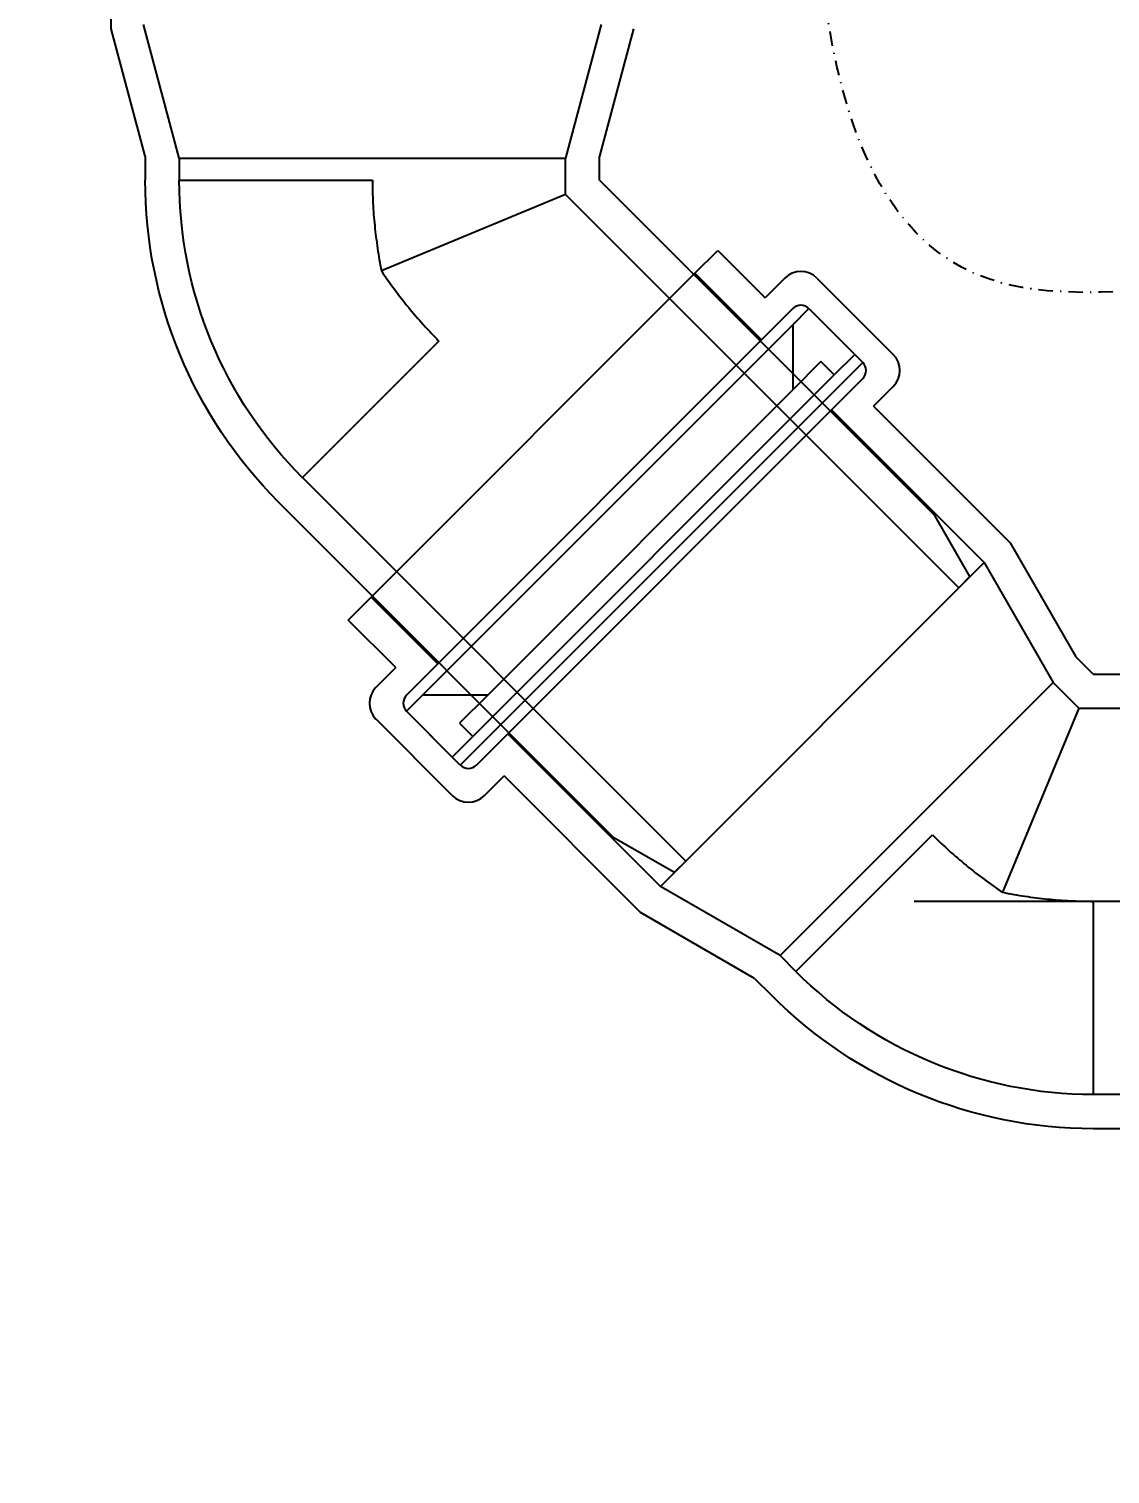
# Model space of a CAD drawing. Header units: millimetres. Extents: x 1656 to 9231, y -9236 to 5710.
# Drawn here: x 3422.4 to 3517.6, y 1864.4 to 1991.5 of the extents above; entities that cross this region are included whole.
import ezdxf

# ---------------------------------------------------------------- set-up
doc = ezdxf.new("R2010")
doc.units = ezdxf.units.MM
doc.linetypes.add('DASHDOT', pattern=[25.4, 12.7, -6.35, 0, -6.35])
doc.layers.add('01 Черновое', color=254, linetype='Continuous')
doc.styles.get("Standard").update_dxf_attribs({"font": 'arial.ttf'})
doc.dimstyles.new('ISO-25', dxfattribs={"dimtxt": 2.5, "dimasz": 2.5, "dimexe": 1.25, "dimexo": 0.625, "dimtad": 1, "dimtxsty": 'Standard', "dimcen": 2.5, "dimadec": 0, "dimazin": 0, "dimtfac": 1, "dimtmove": 0, "dimatfit": 3, "dimfxl": 1, "dimarcsym": 0})

# ---------------------------------------------------------------- blocks, each defined once
blk = doc.blocks.new('*D185')
at = {"color": 0, "lineweight": -2, "transparency": 16777216}
for p, q in [((3452.68, 2027.93), (3364.2, 2027.93)), ((3374.2, 1977.93), (3374.2, 1597.93)), ((3452.68, 1547.93), (3364.2, 1547.93))]:
    blk.add_line(p, q, dxfattribs=at)
at = {"color": 0, "transparency": 16777216}
for points in [[(3365.87, 1977.93), (3382.53, 1977.93), (3374.2, 2027.93)], [(3365.87, 1597.93), (3382.53, 1597.93), (3374.2, 1547.93)]]:
    blk.add_solid(points, dxfattribs=at)
at = {"layer": 'Defpoints', "color": 0, "transparency": 16777216}
for p in [(3452.68, 2027.93), (3374.2, 1547.93), (3452.68, 1547.93)]:
    blk.add_point(p, dxfattribs=at)
at = {"color": 0, "transparency": 16777216, "insert": (3338.67, 1787.93), "char_height": 50, "attachment_point": 5, "rotation": 90}
blk.add_mtext('480', dxfattribs=at)

msp = doc.modelspace()

# ---------------------------------------------------------------- hatches: boundary and pattern name
at = {"layer": '01 Черновое'}
h = msp.add_hatch(dxfattribs=at)
h.set_pattern_fill('ANSI36', color=256, scale=10)
h.set_pattern_definition([(45, (0, -8355.456), (16.83798, 61.73926), [79.375, -15.875, 0, -15.875])])
edge = h.paths.add_edge_path()
edge.add_spline(control_points=[(3002.68, 2460.11), (2986.07, 2461.13), (2946.45, 2459.98), (2919.77, 2489.61), (2904.62, 2506.43)], knot_values=[86.525516, 86.525516, 86.525516, 86.525516, 135.316812, 199.377856, 199.377856, 199.377856, 199.377856], degree=3, periodic=0)
edge.add_spline(control_points=[(2904.62, 2506.43), (2940.7, 2291.99), (2989.33, 2002.9), (2880.48, 1661.37), (2924.5, 1536.72), (2943.1, 1484.06)], knot_values=[0, 0, 0, 0, 643.053043, 866.933826, 1030.723237, 1030.723237, 1030.723237, 1030.723237], degree=3, periodic=0)
edge.add_spline(control_points=[(2943.1, 1484.06), (3125.3, 1506.76), (3433.1, 1545.1), (3804.5, 1469.78), (3992.24, 1498.27), (4055.24, 1509.3)], knot_values=[0, 0, 0, 0, 547.61616, 925.111178, 1115.896728, 1115.896728, 1115.896728, 1115.896728], degree=3, periodic=0)
edge.add_spline(control_points=[(4055.24, 1509.3), (4057.4, 1522.17), (4059.57, 1535.05), (4061.74, 1547.93), (4061.74, 1547.93), (4061.74, 1547.93), (4061.74, 1547.93)], knot_values=[667.946114, 667.946114, 667.946114, 667.946114, 706.968447, 706.968447, 706.968447, 706.971819, 706.971819, 706.971819, 706.971819], degree=3, periodic=0)
edge.add_line((4061.74, 1547.93), (3002.68, 1547.93))
edge.add_line((3002.68, 1547.93), (3002.68, 2460.11))

# ---------------------------------------------------------------- linework, layer by layer
for p, q in [((3429.68, 1991.53), (3429.68, 2008.53)), ((3429.68, 1991.53), (3429.68, 2008.53)), ((3432.68, 1980.34), (3429.68, 1991.53)), ((3432.68, 1980.34), (3429.68, 1991.53)), ((3435.68, 1980.17), (3432.53, 1991.93)), ((3435.68, 1980.17), (3432.53, 1991.93)), ((3472.83, 1991.93), (3469.68, 1980.17)), ((3472.83, 1991.93), (3469.68, 1980.17)), ((3475.68, 1991.53), (3472.68, 1980.34)), ((3475.68, 1991.53), (3472.68, 1980.34)), ((3432.68, 1980.34), (3432.68, 1978.21)), ((3432.68, 1980.34), (3432.68, 1978.21)), ((3435.68, 1980.17), (3435.68, 1978.21)), ((3435.68, 1980.17), (3469.68, 1980.17)), ((3435.68, 1980.17), (3435.68, 1978.21)), ((3435.68, 1980.17), (3469.68, 1980.17)), ((3469.68, 1976.97), (3469.68, 1980.17)), ((3469.68, 1976.97), (3469.68, 1980.17)), ((3472.68, 1978.21), (3472.68, 1980.34)), ((3472.68, 1978.21), (3472.68, 1980.34)), ((3435.68, 1978.21), (3452.68, 1978.21)), ((3435.68, 1978.21), (3452.68, 1978.21)), ((3472.68, 1978.21), (3502.18, 1948.72)), ((3472.68, 1978.21), (3502.18, 1948.72)), ((3469.68, 1976.97), (3453.47, 1970.26)), ((3469.68, 1976.97), (3453.47, 1970.26)), ((3469.68, 1976.97), (3504.3, 1942.35)), ((3469.68, 1976.97), (3504.3, 1942.35)), ((3481.07, 1970.03), (3483.08, 1972.05)), ((3481.07, 1970.03), (3483.08, 1972.05)), ((3483.08, 1972.05), (3487.26, 1967.88)), ((3483.08, 1972.05), (3487.26, 1967.88)), ((3481.07, 1970.03), (3452.57, 1941.54)), ((3481.07, 1970.03), (3452.57, 1941.54)), ((3481.07, 1970.03), (3486.94, 1964.17)), ((3481.07, 1970.03), (3486.94, 1964.17)), ((3488.99, 1969.61), (3487.26, 1967.88)), ((3488.99, 1969.61), (3487.26, 1967.88)), ((3491.82, 1969.61), (3498.54, 1962.89)), ((3491.82, 1969.61), (3498.54, 1962.89)), ((3489.7, 1966.92), (3486.94, 1964.17)), ((3489.7, 1966.92), (3486.94, 1964.17)), ((3489.7, 1965.51), (3491.11, 1966.92)), ((3489.7, 1965.51), (3491.11, 1966.92)), ((3491.11, 1966.92), (3495.14, 1962.89)), ((3491.11, 1966.92), (3495.85, 1962.19)), ((3491.11, 1966.92), (3495.14, 1962.89)), ((3491.11, 1966.92), (3495.85, 1962.19)), ((3457.1, 1932.91), (3489.7, 1965.51)), ((3457.1, 1932.91), (3489.7, 1965.51)), ((3489.7, 1965.51), (3489.7, 1959.78)), ((3489.7, 1965.51), (3489.7, 1959.78)), ((3458.54, 1964.07), (3446.52, 1952.05)), ((3458.54, 1964.07), (3446.52, 1952.05)), ((3486.94, 1964.17), (3458.44, 1935.67)), ((3486.94, 1964.17), (3458.44, 1935.67)), ((3460.42, 1926.76), (3495.85, 1962.19)), ((3460.42, 1926.76), (3495.85, 1962.19)), ((3492.17, 1962.26), (3489.7, 1959.78)), ((3492.17, 1962.26), (3489.7, 1959.78)), ((3493.34, 1961.09), (3492.17, 1962.26)), ((3493.34, 1961.09), (3492.17, 1962.26)), ((3495.14, 1962.89), (3493.34, 1961.09)), ((3495.14, 1962.89), (3493.34, 1961.09)), ((3461.52, 1929.27), (3493.34, 1961.09)), ((3461.52, 1929.27), (3493.34, 1961.09)), ((3493.09, 1958.01), (3495.85, 1960.77)), ((3493.09, 1958.01), (3495.85, 1960.77)), ((3462.83, 1932.91), (3489.7, 1959.78)), ((3462.83, 1932.91), (3489.7, 1959.78)), ((3496.8, 1958.33), (3498.54, 1960.06)), ((3496.8, 1958.33), (3498.54, 1960.06)), ((3496.8, 1958.33), (3508.82, 1946.31)), ((3496.8, 1958.33), (3508.82, 1946.31)), ((3493.09, 1958.01), (3464.59, 1929.52)), ((3493.09, 1958.01), (3464.59, 1929.52)), ((3493.09, 1958.01), (3506.53, 1944.58)), ((3493.09, 1958.01), (3506.53, 1944.58)), ((3480.26, 1918.31), (3446.52, 1952.05)), ((3480.26, 1918.31), (3446.52, 1952.05)), ((3473.89, 1920.43), (3444.39, 1949.93)), ((3473.89, 1920.43), (3444.39, 1949.93)), ((3505.28, 1943.34), (3502.18, 1948.72)), ((3505.28, 1943.34), (3502.18, 1948.72)), ((3508.82, 1946.31), (3514.62, 1936.28)), ((3508.82, 1946.31), (3514.62, 1936.28)), ((3506.53, 1944.58), (3478.03, 1916.08)), ((3506.53, 1944.58), (3478.03, 1916.08)), ((3506.53, 1944.58), (3512.61, 1934.04)), ((3506.53, 1944.58), (3512.61, 1934.04)), ((3505.28, 1943.34), (3504.3, 1942.35)), ((3505.28, 1943.34), (3504.3, 1942.35)), ((3480.26, 1918.31), (3504.3, 1942.35)), ((3480.26, 1918.31), (3504.3, 1942.35)), ((3450.56, 1939.52), (3452.57, 1941.54)), ((3450.56, 1939.52), (3452.57, 1941.54)), ((3458.44, 1935.67), (3452.57, 1941.54)), ((3458.44, 1935.67), (3452.57, 1941.54)), ((3454.73, 1935.35), (3450.56, 1939.52)), ((3454.73, 1935.35), (3450.56, 1939.52)), ((3454.73, 1935.35), (3453, 1933.62)), ((3454.73, 1935.35), (3453, 1933.62)), ((3458.44, 1935.67), (3455.68, 1932.91)), ((3458.44, 1935.67), (3455.68, 1932.91)), ((3516.12, 1934.77), (3514.62, 1936.28)), ((3516.12, 1934.77), (3514.62, 1936.28)), ((3516.12, 1934.77), (3557.83, 1934.77)), ((3516.12, 1934.77), (3557.83, 1934.77)), ((3455.68, 1931.5), (3457.1, 1932.91)), ((3455.68, 1931.5), (3457.1, 1932.91)), ((3462.83, 1932.91), (3457.1, 1932.91)), ((3462.83, 1932.91), (3457.1, 1932.91)), ((3462.83, 1932.91), (3460.35, 1930.44)), ((3462.83, 1932.91), (3460.35, 1930.44)), ((3488.57, 1910), (3512.61, 1934.04)), ((3488.57, 1910), (3512.61, 1934.04)), ((3514.88, 1931.77), (3512.61, 1934.04)), ((3514.88, 1931.77), (3512.61, 1934.04)), ((3514.88, 1931.77), (3508.16, 1915.57)), ((3514.88, 1931.77), (3508.16, 1915.57)), ((3514.88, 1931.77), (3563.83, 1931.77)), ((3514.88, 1931.77), (3563.83, 1931.77)), ((3459.71, 1924.07), (3453, 1930.79)), ((3459.71, 1924.07), (3453, 1930.79)), ((3460.42, 1926.76), (3455.68, 1931.5)), ((3459.71, 1927.47), (3455.68, 1931.5)), ((3460.42, 1926.76), (3455.68, 1931.5)), ((3459.71, 1927.47), (3455.68, 1931.5)), ((3460.35, 1930.44), (3461.52, 1929.27)), ((3460.35, 1930.44), (3461.52, 1929.27)), ((3461.52, 1929.27), (3459.71, 1927.47)), ((3461.52, 1929.27), (3459.71, 1927.47)), ((3461.84, 1926.76), (3464.59, 1929.52)), ((3461.84, 1926.76), (3464.59, 1929.52)), ((3478.03, 1916.08), (3464.59, 1929.52)), ((3478.03, 1916.08), (3464.59, 1929.52)), ((3462.54, 1924.07), (3464.28, 1925.81)), ((3462.54, 1924.07), (3464.28, 1925.81)), ((3476.29, 1913.79), (3464.28, 1925.81)), ((3476.29, 1913.79), (3464.28, 1925.81)), ((3473.89, 1920.43), (3479.27, 1917.33)), ((3473.89, 1920.43), (3479.27, 1917.33)), ((3489.95, 1908.61), (3501.98, 1920.63)), ((3489.95, 1908.61), (3501.98, 1920.63)), ((3480.26, 1918.31), (3479.27, 1917.33)), ((3480.26, 1918.31), (3479.27, 1917.33)), ((3488.57, 1910), (3478.03, 1916.08)), ((3488.57, 1910), (3478.03, 1916.08)), ((3486.33, 1907.99), (3476.29, 1913.79)), ((3486.33, 1907.99), (3476.29, 1913.79)), ((3571.68, 1914.77), (3500.36, 1914.77)), ((3516.12, 1914.77), (3516.12, 1897.77)), ((3516.12, 1914.77), (3516.12, 1897.77)), ((3488.57, 1910), (3489.95, 1908.61)), ((3488.57, 1910), (3489.95, 1908.61)), ((3486.33, 1907.99), (3487.83, 1906.49)), ((3486.33, 1907.99), (3487.83, 1906.49)), ((3563.83, 1897.77), (3516.12, 1897.77)), ((3563.83, 1897.77), (3516.12, 1897.77)), ((3557.83, 1894.77), (3516.12, 1894.77)), ((3557.83, 1894.77), (3516.12, 1894.77))]:
    msp.add_line(p, q, dxfattribs=at)
at = {"layer": '01 Черновое', "extrusion": (0, 0, -1)}
for centre, radius, start, end in [((-3472.68, 1978.21), 40, 315, 0), ((-3472.68, 1978.21), 40, 315, 0), ((-3472.68, 1978.21), 37, 315, 0), ((-3472.68, 1978.21), 37, 315, 0), ((-3516.12, 1934.77), 37, 270, 315), ((-3516.12, 1934.77), 37, 270, 315), ((-3516.12, 1934.77), 40, 270, 315), ((-3516.12, 1934.77), 40, 270, 315)]:
    msp.add_arc(centre, radius, start, end, dxfattribs=at)
at = {"layer": '01 Черновое'}
for centre, radius, start, end in [((3490.4, 1968.2), 2, 45, 135), ((3490.4, 1968.2), 2, 45, 135), ((3490.4, 1966.22), 1, 45, 135), ((3490.4, 1966.22), 1, 45, 135), ((3495.14, 1961.48), 1, 315, 45), ((3495.14, 1961.48), 1, 315, 45), ((3497.12, 1961.48), 2, 315, 45), ((3497.12, 1961.48), 2, 315, 45), ((3454.41, 1932.2), 2, 135, 225), ((3454.41, 1932.2), 2, 135, 225), ((3456.39, 1932.2), 1, 135, 225), ((3456.39, 1932.2), 1, 135, 225), ((3461.13, 1927.47), 1, 225, 315), ((3461.13, 1927.47), 1, 225, 315), ((3461.13, 1925.49), 2, 225, 315), ((3461.13, 1925.49), 2, 225, 315)]:
    msp.add_arc(centre, radius, start, end, dxfattribs=at)
at = {"layer": '01 Черновое', "linetype": 'DASHDOT', "ltscale": 0.1, "start_tangent": (-1, 0), "end_tangent": (0, 1)}
msp.add_spline([(3533.68, 1969.26), (3507.79, 1969.26), (3492.5, 2034.64), (3500.12, 2131.04), (3505.69, 2234.54)], degree=3, dxfattribs=at)
at = {"layer": '01 Черновое'}
for points, knots in [([(3452.68, 1978.21), (3452.68, 1978.05), (3452.68, 1977.88), (3452.68, 1977.54), (3452.69, 1977.38), (3452.7, 1976.88), (3452.71, 1976.54), (3452.76, 1975.54), (3452.81, 1974.88), (3452.95, 1973.55), (3453.03, 1972.88), (3453.23, 1971.56), (3453.34, 1970.91), (3453.47, 1970.26)], [0, 0, 0, 0, 0.0625, 0.0625, 0.125, 0.125, 0.25, 0.25, 0.5, 0.5, 0.75, 0.75, 1, 1, 1, 1]), ([(3452.68, 1978.21), (3452.68, 1978.05), (3452.68, 1977.88), (3452.68, 1977.54), (3452.69, 1977.38), (3452.7, 1976.88), (3452.71, 1976.54), (3452.76, 1975.54), (3452.81, 1974.88), (3452.95, 1973.55), (3453.03, 1972.88), (3453.23, 1971.56), (3453.34, 1970.91), (3453.47, 1970.26)], [0, 0, 0, 0, 0.0625, 0.0625, 0.125, 0.125, 0.25, 0.25, 0.5, 0.5, 0.75, 0.75, 1, 1, 1, 1]), ([(3453.47, 1970.26), (3453.84, 1969.7), (3454.22, 1969.16), (3455.02, 1968.08), (3455.43, 1967.56), (3456.27, 1966.52), (3456.71, 1966.02), (3457.38, 1965.27), (3457.61, 1965.03), (3457.95, 1964.67), (3458.07, 1964.55), (3458.3, 1964.31), (3458.42, 1964.19), (3458.54, 1964.07)], [0, 0, 0, 0, 0.25, 0.25, 0.5, 0.5, 0.75, 0.75, 0.875, 0.875, 0.9375, 0.9375, 1, 1, 1, 1]), ([(3453.47, 1970.26), (3453.84, 1969.7), (3454.22, 1969.16), (3455.02, 1968.08), (3455.43, 1967.56), (3456.27, 1966.52), (3456.71, 1966.02), (3457.38, 1965.27), (3457.61, 1965.03), (3457.95, 1964.67), (3458.07, 1964.55), (3458.3, 1964.31), (3458.42, 1964.19), (3458.54, 1964.07)], [0, 0, 0, 0, 0.25, 0.25, 0.5, 0.5, 0.75, 0.75, 0.875, 0.875, 0.9375, 0.9375, 1, 1, 1, 1]), ([(3501.98, 1920.63), (3502.09, 1920.51), (3502.21, 1920.4), (3502.45, 1920.16), (3502.57, 1920.05), (3502.94, 1919.7), (3503.18, 1919.47), (3503.92, 1918.8), (3504.43, 1918.37), (3505.46, 1917.52), (3505.99, 1917.11), (3507.06, 1916.32), (3507.61, 1915.93), (3508.16, 1915.57)], [0, 0, 0, 0, 0.0625, 0.0625, 0.125, 0.125, 0.25, 0.25, 0.5, 0.5, 0.75, 0.75, 1, 1, 1, 1]), ([(3501.98, 1920.63), (3502.09, 1920.51), (3502.21, 1920.4), (3502.45, 1920.16), (3502.57, 1920.05), (3502.94, 1919.7), (3503.18, 1919.47), (3503.92, 1918.8), (3504.43, 1918.37), (3505.46, 1917.52), (3505.99, 1917.11), (3507.06, 1916.32), (3507.61, 1915.93), (3508.16, 1915.57)], [0, 0, 0, 0, 0.0625, 0.0625, 0.125, 0.125, 0.25, 0.25, 0.5, 0.5, 0.75, 0.75, 1, 1, 1, 1]), ([(3508.16, 1915.57), (3508.82, 1915.44), (3509.47, 1915.32), (3510.79, 1915.12), (3511.46, 1915.04), (3512.78, 1914.91), (3513.45, 1914.86), (3514.45, 1914.81), (3514.78, 1914.8), (3515.28, 1914.78), (3515.45, 1914.78), (3515.78, 1914.78), (3515.95, 1914.77), (3516.12, 1914.77)], [0, 0, 0, 0, 0.25, 0.25, 0.5, 0.5, 0.75, 0.75, 0.875, 0.875, 0.9375, 0.9375, 1, 1, 1, 1]), ([(3508.16, 1915.57), (3508.82, 1915.44), (3509.47, 1915.32), (3510.79, 1915.12), (3511.46, 1915.04), (3512.78, 1914.91), (3513.45, 1914.86), (3514.45, 1914.81), (3514.78, 1914.8), (3515.28, 1914.78), (3515.45, 1914.78), (3515.78, 1914.78), (3515.95, 1914.77), (3516.12, 1914.77)], [0, 0, 0, 0, 0.25, 0.25, 0.5, 0.5, 0.75, 0.75, 0.875, 0.875, 0.9375, 0.9375, 1, 1, 1, 1])]:
    msp.add_open_spline(points, degree=3, knots=knots, dxfattribs=at)

# ---------------------------------------------------------------- dimensions: what is measured, and where the dimension line sits
at = {"color": 253}
dim = msp.add_linear_dim(base=(3374.2, 1547.93), p1=(3452.68, 2027.93), p2=(3452.68, 1547.93), angle=90, dimstyle='ISO-25', override={"dimtxt": 50, "dimasz": 50, "dimexe": 10, "dimexo": 0, "dimgap": 10, "dimdec": 0}, dxfattribs=at)
dim.commit()
dim.dimension.update_dxf_attribs({"geometry": '*D185', "text_midpoint": (3338.67, 1787.93)})

doc.saveas('drawing.dxf')
